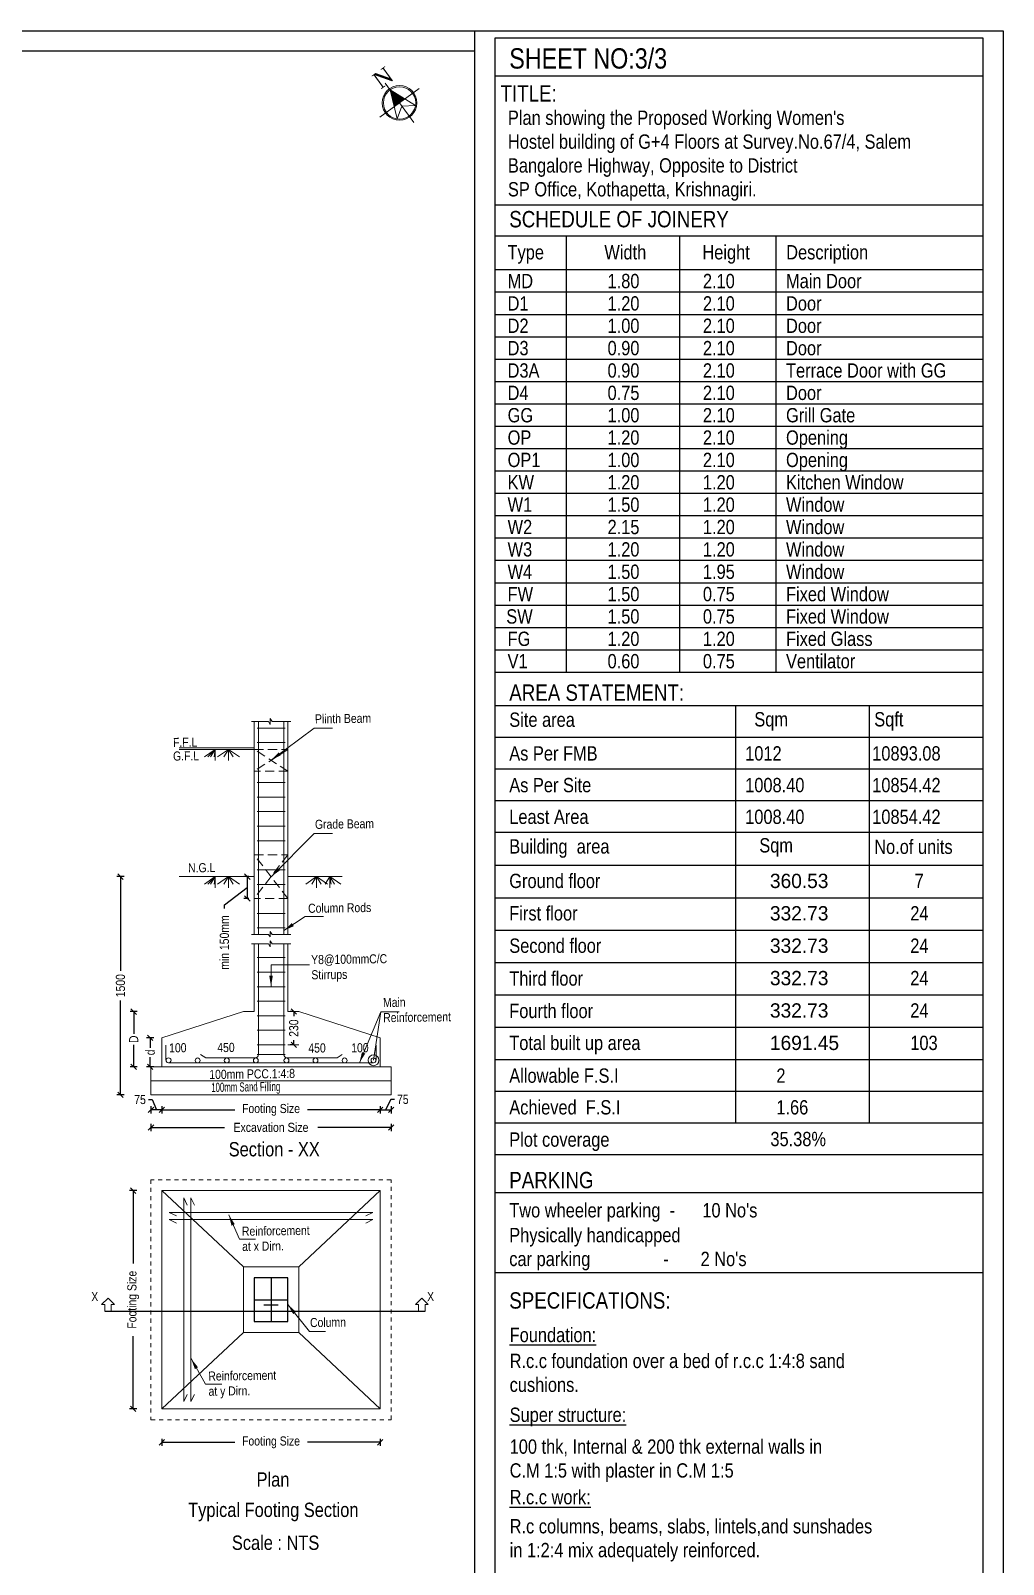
# Model space of a CAD drawing. Header units: metres. Extents: x -488 to 19274, y 1106 to 2071.
# Drawn here: x 19207.62 to 19231.42, y 1144.16 to 1181.7 of the extents above; entities that cross this region are included whole.
import ezdxf

# ---------------------------------------------------------------- set-up
doc = ezdxf.new("R2010")
doc.units = ezdxf.units.M
doc.header["$MEASUREMENT"] = 0
doc.linetypes.add('HIDDEN', pattern=[0.375, 0.25, -0.125])
for name, color, linetype, lineweight in [('Aroow', 254, 'Continuous', 5), ('coln', 3, 'Continuous', 25), ('Column Rod', 2, 'Continuous', 18), ('Dimenion', 24, 'Continuous', 13), ('Excavation', 32, 'HIDDEN', 13), ('Footing', 6, 'Continuous', 18), ('Footing Text Detail', 4, 'Continuous', 5), ('LOCATION_PLAN', 7, 'Continuous', 0), ('NORTH_DIRECTION', 7, 'Continuous', 0), ('plinth beam', 4, 'HIDDEN', 15), ('Slab rod', 2, 'Continuous', 15)]:
    doc.layers.add(name, color=color, linetype=linetype, lineweight=lineweight)
doc.layers.add('text', color=6, linetype='Continuous')
doc.styles.get("Standard").update_dxf_attribs({"font": 'swissc.ttf', "height": 0.23})
doc.styles.add('STYLE4', font='arial.ttf')
doc.styles.add('USA TEXT', font='GOTHIC.TTF', dxfattribs={"height": 0.5})
doc.dimstyles.new('Aroow', dxfattribs={"dimtxt": 7, "dimasz": 7, "dimexe": 4, "dimexo": 2, "dimgap": 0.5, "dimtad": 0, "dimtoh": 1, "dimdec": 4, "dimzin": 0, "dimdsep": 46, "dimlunit": 4, "dimtxsty": 'Standard', "dimblk": 'OBLIQUE', "dimcen": 0.09, "dimclrd": 8, "dimclre": 8, "dimclrt": 8, "dimadec": 0, "dimazin": 0, "dimtfac": 0.6, "dimtdec": 4, "dimtofl": 0, "dimtmove": 0, "dimatfit": 3, "dimfxl": 0, "dimtolj": 1, "dimtzin": 0, "dimlwd": -1, "dimlwe": -1, "dimarcsym": 0})
doc.dimstyles.new('ND small', dxfattribs={"dimtxt": 0.15, "dimasz": 0.2, "dimexe": 0.15, "dimexo": 0, "dimgap": 0.1, "dimtad": 1, "dimzin": 0, "dimdsep": 46, "dimtxsty": 'STYLE4', "dimblk": 'OBLIQUE', "dimcen": 0.09, "dimclrd": 14, "dimclre": 14, "dimclrt": 7, "dimadec": 1, "dimazin": 0, "dimtfac": 1, "dimtofl": 0, "dimtmove": 1, "dimatfit": 3, "dimfxl": 0, "dimtolj": 1, "dimtzin": 0, "dimarcsym": 0})

# ---------------------------------------------------------------- blocks, each defined once
blk = doc.blocks.new('_OBLIQUE')
at = {"color": 0, "linetype": 'ByBlock'}
blk.add_line((-0.5, -0.5), (0.5, 0.5), dxfattribs=at)
blk = doc.blocks.new('WW')
at = {"layer": 'Footing Text Detail', "linetype": 'ByBlock', "ltscale": 5}
for p, q in [((31590.76, -11654.99), (31586.85, -11658.9)), ((31586.85, -11658.9), (31590.76, -11654.99)), ((31588.8, -11658.9), (31586.85, -11658.9)), ((31588.8, -11662.81), (31588.8, -11658.9)), ((31594.67, -11658.9), (31590.76, -11654.99)), ((31592.71, -11662.81), (31592.71, -11658.9)), ((31592.71, -11658.9), (31594.67, -11658.9))]:
    blk.add_line(p, q, dxfattribs=at)
blk = doc.blocks.new('*D94')
at = {"layer": 'Defpoints', "color": 0}
for p in [(1.942, 1.051), (7.942, 1.051), (7.942, 0.129)]:
    blk.add_point(p, dxfattribs=at)
at = {"layer": 'Dimenion', "color": 14, "lineweight": -2}
for p, q in [((1.942, 0.229), (1.942, 0.029)), ((1.942, 0.129), (3.943, 0.129)), ((7.942, 0.129), (5.942, 0.129)), ((7.942, 0.229), (7.942, 0.029))]:
    blk.add_line(p, q, dxfattribs=at)
at = {"layer": 'Dimenion', "color": 14, "lineweight": -2, "xscale": 0.15, "yscale": 0.15, "zscale": 0.15, "rotation": 180}
blk.add_blockref('_OBLIQUE', (1.942, 0.129), dxfattribs=at)
at = {"layer": 'Dimenion', "color": 14, "lineweight": -2, "xscale": 0.15, "yscale": 0.15, "zscale": 0.15}
blk.add_blockref('_OBLIQUE', (7.942, 0.129), dxfattribs=at)
at = {"layer": 'Dimenion', "color": 3, "insert": (4.942, 0.129), "char_height": 0.25, "attachment_point": 5}
blk.add_mtext('\\A1;Footing Size', dxfattribs=at)
blk = doc.blocks.new('*D95')
at = {"layer": 'Defpoints', "color": 0}
for p in [(1.154, 7.051), (1.942, 7.051), (1.942, 1.051)]:
    blk.add_point(p, dxfattribs=at)
at = {"layer": 'Dimenion', "color": 14, "lineweight": -2}
for p, q in [((1.254, 7.051), (1.054, 7.051)), ((1.154, 7.051), (1.154, 5.05)), ((1.154, 1.051), (1.154, 3.052)), ((1.254, 1.051), (1.054, 1.051))]:
    blk.add_line(p, q, dxfattribs=at)
at = {"layer": 'Dimenion', "color": 14, "lineweight": -2, "xscale": 0.15, "yscale": 0.15, "zscale": 0.15}
for p, rotation in [((1.154, 7.051), 90), ((1.154, 1.051), 270)]:
    blk.add_blockref('_OBLIQUE', p, dxfattribs=dict(at, rotation=rotation))
at = {"layer": 'Dimenion', "color": 3, "insert": (1.154, 4.051), "char_height": 0.25, "attachment_point": 5, "rotation": 90}
blk.add_mtext('\\A1;Footing Size', dxfattribs=at)
blk = doc.blocks.new('*D96')
at = {"layer": 'Defpoints', "color": 0}
for p in [(5.568, 11.98), (5.702, 11.98), (5.702, 11.06)]:
    blk.add_point(p, dxfattribs=at)
at = {"layer": 'Dimenion', "color": 14, "lineweight": -2}
for p, q in [((5.568, 11.98), (5.468, 11.98)), ((5.568, 11.98), (5.568, 11.848)), ((5.568, 11.06), (5.468, 11.06)), ((5.568, 11.06), (5.568, 11.192))]:
    blk.add_line(p, q, dxfattribs=at)
at = {"layer": 'Dimenion', "color": 14, "lineweight": -2, "xscale": 0.15, "yscale": 0.15, "zscale": 0.15}
for p, rotation in [((5.568, 11.98), 90), ((5.568, 11.06), 270)]:
    blk.add_blockref('_OBLIQUE', p, dxfattribs=dict(at, rotation=rotation))
at = {"layer": 'Dimenion', "color": 3, "insert": (5.568, 11.52), "char_height": 0.25, "attachment_point": 5, "rotation": 90}
blk.add_mtext('\\A1;{230}', dxfattribs=at)
blk = doc.blocks.new('*D97')
at = {"layer": 'Defpoints', "color": 0}
for p in [(0.803, 15.686), (2.412, 15.686), (1.642, 9.688)]:
    blk.add_point(p, dxfattribs=at)
at = {"layer": 'Dimenion', "color": 14, "lineweight": -2}
for p, q in [((0.903, 15.686), (0.703, 15.686)), ((0.803, 15.686), (0.803, 13.098)), ((0.803, 9.688), (0.803, 12.276)), ((0.903, 9.688), (0.703, 9.688))]:
    blk.add_line(p, q, dxfattribs=at)
at = {"layer": 'Dimenion', "color": 14, "lineweight": -2, "xscale": 0.15, "yscale": 0.15, "zscale": 0.15}
for p, rotation in [((0.803, 15.686), 90), ((0.803, 9.688), 270)]:
    blk.add_blockref('_OBLIQUE', p, dxfattribs=dict(at, rotation=rotation))
at = {"layer": 'Dimenion', "color": 3, "insert": (0.803, 12.687), "char_height": 0.25, "attachment_point": 5, "rotation": 90}
blk.add_mtext('\\A1;{1500}', dxfattribs=at)
blk = doc.blocks.new('*D98')
at = {"layer": 'Defpoints', "color": 0}
for p in [(1.621, 11.253), (1.942, 11.253), (1.942, 10.453)]:
    blk.add_point(p, dxfattribs=at)
at = {"layer": 'Dimenion', "color": 14, "lineweight": -2}
for p, q in [((1.721, 11.253), (1.521, 11.253)), ((1.621, 11.253), (1.621, 10.982)), ((1.621, 10.453), (1.621, 10.725)), ((1.721, 10.453), (1.521, 10.453))]:
    blk.add_line(p, q, dxfattribs=at)
at = {"layer": 'Dimenion', "color": 14, "lineweight": -2, "xscale": 0.15, "yscale": 0.15, "zscale": 0.15}
for p, rotation in [((1.621, 11.253), 90), ((1.621, 10.453), 270)]:
    blk.add_blockref('_OBLIQUE', p, dxfattribs=dict(at, rotation=rotation))
at = {"layer": 'Dimenion', "color": 3, "insert": (1.621, 10.853), "char_height": 0.25, "attachment_point": 5, "rotation": 90}
blk.add_mtext('\\A1;d', dxfattribs=at)
blk = doc.blocks.new('*D99')
at = {"layer": 'Defpoints', "color": 0}
for p in [(1.166, 11.974), (4.482, 11.974), (1.942, 10.453)]:
    blk.add_point(p, dxfattribs=at)
at = {"layer": 'Dimenion', "color": 14, "lineweight": -2}
for p, q in [((1.266, 11.974), (1.066, 11.974)), ((1.166, 11.974), (1.166, 11.367)), ((1.166, 10.453), (1.166, 11.06)), ((1.266, 10.453), (1.066, 10.453))]:
    blk.add_line(p, q, dxfattribs=at)
at = {"layer": 'Dimenion', "color": 14, "lineweight": -2, "xscale": 0.15, "yscale": 0.15, "zscale": 0.15}
for p, rotation in [((1.166, 11.974), 90), ((1.166, 10.453), 270)]:
    blk.add_blockref('_OBLIQUE', p, dxfattribs=dict(at, rotation=rotation))
at = {"layer": 'Dimenion', "color": 3, "insert": (1.166, 11.214), "char_height": 0.25, "attachment_point": 5, "rotation": 90}
blk.add_mtext('\\A1;D', dxfattribs=at)
blk = doc.blocks.new('*D100')
at = {"layer": 'Defpoints', "color": 0}
for p in [(1.942, 10.453), (7.942, 10.453), (7.942, 9.272)]:
    blk.add_point(p, dxfattribs=at)
at = {"layer": 'Dimenion', "color": 14, "lineweight": -2}
for p, q in [((1.942, 9.372), (1.942, 9.172)), ((7.942, 9.372), (7.942, 9.172)), ((1.942, 9.272), (3.943, 9.272)), ((7.942, 9.272), (5.942, 9.272))]:
    blk.add_line(p, q, dxfattribs=at)
at = {"layer": 'Dimenion', "color": 14, "lineweight": -2, "xscale": 0.15, "yscale": 0.15, "zscale": 0.15, "rotation": 180}
blk.add_blockref('_OBLIQUE', (1.942, 9.272), dxfattribs=at)
at = {"layer": 'Dimenion', "color": 14, "lineweight": -2, "xscale": 0.15, "yscale": 0.15, "zscale": 0.15}
blk.add_blockref('_OBLIQUE', (7.942, 9.272), dxfattribs=at)
at = {"layer": 'Dimenion', "color": 3, "insert": (4.942, 9.272), "char_height": 0.25, "attachment_point": 5}
blk.add_mtext('\\A1;Footing Size', dxfattribs=at)
blk = doc.blocks.new('*D101')
at = {"layer": 'Defpoints', "color": 0}
for p in [(1.642, 9.688), (8.242, 9.688), (8.242, 8.789)]:
    blk.add_point(p, dxfattribs=at)
at = {"layer": 'Dimenion', "color": 14, "lineweight": -2}
for p, q in [((1.642, 8.889), (1.642, 8.689)), ((8.242, 8.889), (8.242, 8.689)), ((1.642, 8.789), (3.659, 8.789)), ((8.242, 8.789), (6.225, 8.789))]:
    blk.add_line(p, q, dxfattribs=at)
at = {"layer": 'Dimenion', "color": 14, "lineweight": -2, "xscale": 0.15, "yscale": 0.15, "zscale": 0.15, "rotation": 180}
blk.add_blockref('_OBLIQUE', (1.642, 8.789), dxfattribs=at)
at = {"layer": 'Dimenion', "color": 14, "lineweight": -2, "xscale": 0.15, "yscale": 0.15, "zscale": 0.15}
blk.add_blockref('_OBLIQUE', (8.242, 8.789), dxfattribs=at)
at = {"layer": 'Dimenion', "color": 3, "insert": (4.942, 8.789), "char_height": 0.25, "attachment_point": 5}
blk.add_mtext('\\A1;Excavation \\W1.1;S\\W1;ize', dxfattribs=at)
blk = doc.blocks.new('*D102')
at = {"layer": 'Defpoints', "color": 0}
for p in [(7.942, 10.453), (8.242, 10.453), (8.242, 9.272)]:
    blk.add_point(p, dxfattribs=at)
at = {"layer": 'Dimenion', "color": 14, "lineweight": -2}
for p, q in [((7.942, 9.372), (7.942, 9.172)), ((8.236, 9.56), (8.092, 9.272)), ((8.336, 9.56), (8.236, 9.56)), ((8.242, 9.372), (8.242, 9.172)), ((7.942, 9.272), (8.242, 9.272))]:
    blk.add_line(p, q, dxfattribs=at)
at = {"layer": 'Dimenion', "color": 14, "lineweight": -2, "xscale": 0.15, "yscale": 0.15, "zscale": 0.15, "rotation": 180}
blk.add_blockref('_OBLIQUE', (7.942, 9.272), dxfattribs=at)
at = {"layer": 'Dimenion', "color": 14, "lineweight": -2, "xscale": 0.15, "yscale": 0.15, "zscale": 0.15}
blk.add_blockref('_OBLIQUE', (8.242, 9.272), dxfattribs=at)
at = {"layer": 'Dimenion', "color": 3, "insert": (8.565, 9.56), "char_height": 0.25, "attachment_point": 5}
blk.add_mtext('\\A1;{75}', dxfattribs=at)
blk = doc.blocks.new('*D103')
at = {"layer": 'Defpoints', "color": 0}
for p in [(1.642, 10.453), (1.942, 10.453), (1.642, 9.272)]:
    blk.add_point(p, dxfattribs=at)
at = {"layer": 'Dimenion', "color": 14, "lineweight": -2}
for p, q in [((1.57, 9.555), (1.67, 9.555)), ((1.642, 9.372), (1.642, 9.172)), ((1.67, 9.555), (1.792, 9.272)), ((1.942, 9.372), (1.942, 9.172)), ((1.942, 9.272), (1.642, 9.272))]:
    blk.add_line(p, q, dxfattribs=at)
at = {"layer": 'Dimenion', "color": 14, "lineweight": -2, "xscale": 0.15, "yscale": 0.15, "zscale": 0.15, "rotation": 180}
blk.add_blockref('_OBLIQUE', (1.642, 9.272), dxfattribs=at)
at = {"layer": 'Dimenion', "color": 14, "lineweight": -2, "xscale": 0.15, "yscale": 0.15, "zscale": 0.15}
blk.add_blockref('_OBLIQUE', (1.942, 9.272), dxfattribs=at)
at = {"layer": 'Dimenion', "color": 3, "insert": (1.341, 9.555), "char_height": 0.25, "attachment_point": 5}
blk.add_mtext('\\A1;{75}', dxfattribs=at)
blk = doc.blocks.new('*D104')
at = {"layer": 'Defpoints', "color": 0}
for p in [(4.482, 15.686), (4.29, 15.087), (4.482, 15.087)]:
    blk.add_point(p, dxfattribs=at)
at = {"layer": 'Dimenion', "color": 14, "lineweight": -2}
for p, q in [((4.332, 15.686), (4.19, 15.686)), ((4.29, 15.686), (4.29, 15.087)), ((3.661, 14.914), (4.29, 15.386)), ((3.661, 14.814), (3.661, 14.914)), ((4.332, 15.087), (4.19, 15.087))]:
    blk.add_line(p, q, dxfattribs=at)
at = {"layer": 'Dimenion', "color": 14, "lineweight": -2, "xscale": 0.15, "yscale": 0.15, "zscale": 0.15}
for p, rotation in [((4.29, 15.686), 90), ((4.29, 15.087), 270)]:
    blk.add_blockref('_OBLIQUE', p, dxfattribs=dict(at, rotation=rotation))
at = {"layer": 'Dimenion', "color": 3, "insert": (3.661, 13.874), "char_height": 0.25, "attachment_point": 5, "rotation": 90}
blk.add_mtext('\\A1;{min 150mm}', dxfattribs=at)
blk = doc.blocks.new('zw$DE8')
at = {"color": 252, "ltscale": 0.5}
blk.add_line((0.373, 3.739), (9.176, 3.739), dxfattribs=at)
at = {"layer": 'coln', "color": 6, "ltscale": 0.5}
for p, q in [((4.942, 4.651), (4.942, 3.451)), ((4.482, 4.051), (5.402, 4.051))]:
    blk.add_line(p, q, dxfattribs=at)
at = {"layer": 'coln', "color": 2, "ltscale": 0.5}
blk.add_line((4.742, 3.911), (5.142, 3.911), dxfattribs=at)
at = {"layer": 'coln', "ltscale": 0.5}
blk.add_lwpolyline([(4.482, 3.451), (5.402, 3.451), (5.402, 4.651), (4.482, 4.651)], close=True, dxfattribs=at)
at = {"layer": 'Column Rod', "color": 251, "ltscale": 9}
for p, q in [((4.559, 19.774), (5.326, 19.774)), ((4.559, 19.374), (5.326, 19.374)), ((4.559, 18.274), (5.326, 18.274)), ((4.559, 17.874), (5.326, 17.874)), ((4.559, 17.474), (5.326, 17.474)), ((4.559, 17.074), (5.326, 17.074)), ((4.559, 16.674), (5.326, 16.674)), ((4.559, 15.874), (5.326, 15.874)), ((4.559, 15.474), (5.326, 15.474)), ((4.559, 14.674), (5.326, 14.674)), ((4.559, 14.274), (5.326, 14.274)), ((4.559, 13.46), (5.326, 13.46)), ((4.559, 13.06), (5.326, 13.06)), ((4.559, 12.66), (5.326, 12.66)), ((4.559, 12.26), (5.326, 12.26)), ((4.559, 11.86), (5.326, 11.86)), ((4.559, 11.46), (5.326, 11.46)), ((4.559, 11.06), (5.326, 11.06)), ((4.559, 10.795), (5.326, 10.795))]:
    blk.add_line(p, q, dxfattribs=at)
at = {"layer": 'Excavation', "linetype": 'ByBlock', "ltscale": 2}
for p, q in [((1.642, 10.453), (8.242, 10.453)), ((1.642, 10.453), (1.642, 9.688)), ((8.242, 10.453), (8.242, 9.688)), ((1.642, 10.071), (8.242, 10.071))]:
    blk.add_line(p, q, dxfattribs=at)
at = {"layer": 'Excavation', "linetype": 'Continuous', "ltscale": 3}
for p, q in [((8.242, 9.688), (8.242, 10.295)), ((1.642, 9.688), (8.242, 9.688))]:
    blk.add_line(p, q, dxfattribs=at)
at = {"layer": 'Excavation', "ltscale": 0.005}
blk.add_lwpolyline([(1.642, 0.751), (8.242, 0.751), (8.242, 7.351), (1.642, 7.351)], close=True, dxfattribs=at)
at = {"layer": 'Footing'}
for p, q in [((4.482, 19.953), (4.482, 15.686)), ((5.402, 19.953), (5.402, 14.095)), ((4.482, 19.225), (2.412, 19.225)), ((4.482, 19.186), (2.412, 19.186)), ((3.41, 19.186), (3.109, 18.978)), ((3.41, 19.186), (3.203, 18.978)), ((3.41, 19.186), (3.281, 18.978)), ((3.41, 19.186), (3.376, 18.978)), ((3.41, 19.186), (3.41, 18.877)), ((3.773, 19.186), (3.472, 18.978)), ((3.773, 19.186), (3.644, 18.978)), ((3.773, 19.186), (3.901, 18.978)), ((3.773, 19.186), (3.773, 18.877)), ((3.773, 19.186), (4.074, 18.978)), ((4.482, 15.686), (2.412, 15.686)), ((3.41, 15.686), (3.109, 15.478)), ((3.41, 15.686), (3.203, 15.478)), ((3.41, 15.686), (3.281, 15.478)), ((3.41, 15.686), (3.376, 15.478)), ((3.41, 15.686), (3.41, 15.377)), ((3.773, 15.686), (3.472, 15.478)), ((3.773, 15.686), (3.644, 15.478)), ((3.773, 15.686), (3.773, 15.377)), ((3.773, 15.686), (4.074, 15.478)), ((3.773, 15.686), (3.901, 15.478)), ((4.482, 15.686), (4.482, 14.095)), ((6.896, 15.686), (5.402, 15.686)), ((6.196, 15.686), (5.895, 15.478)), ((6.196, 15.686), (6.067, 15.478)), ((6.196, 15.686), (6.497, 15.478)), ((6.196, 15.686), (6.196, 15.377)), ((6.196, 15.686), (6.324, 15.478)), ((6.559, 15.686), (6.43, 15.478)), ((6.559, 15.686), (6.86, 15.478)), ((6.559, 15.686), (6.559, 15.377)), ((6.559, 15.686), (6.687, 15.478)), ((6.559, 15.686), (6.593, 15.478)), ((4.482, 13.835), (4.482, 11.974)), ((5.402, 13.835), (5.402, 11.98)), ((4.182, 11.974), (1.942, 11.253)), ((4.182, 11.974), (4.482, 11.974)), ((5.402, 11.98), (5.702, 11.98)), ((7.942, 11.253), (5.702, 11.98)), ((1.942, 11.253), (1.942, 10.453)), ((5.402, 11.06), (5.702, 11.06)), ((7.942, 11.253), (7.942, 10.453))]:
    blk.add_line(p, q, dxfattribs=at)
at = {"layer": 'Footing', "ltscale": 0.5}
for p, q in [((1.942, 7.051), (4.182, 4.951)), ((7.942, 7.051), (5.702, 4.951)), ((1.942, 1.051), (4.182, 3.151)), ((7.942, 1.051), (5.702, 3.151))]:
    blk.add_line(p, q, dxfattribs=at)
at = {"layer": 'Footing'}
for points in [[(5.482, 19.953), (4.976, 19.953), (4.917, 20.035), (4.917, 19.871), (4.87, 19.953), (4.402, 19.953)], [(5.482, 14.095), (4.976, 14.095), (4.917, 14.177), (4.917, 14.034), (4.87, 14.095), (4.402, 14.095)], [(5.482, 13.835), (4.976, 13.835), (4.917, 13.918), (4.917, 13.754), (4.87, 13.835), (4.402, 13.835)]]:
    blk.add_lwpolyline(points, dxfattribs=at)
at = {"layer": 'Footing', "ltscale": 0.5}
for points in [[(1.942, 1.051), (7.942, 1.051), (7.942, 7.051), (1.942, 7.051)], [(4.182, 3.151), (5.702, 3.151), (5.702, 4.951), (4.182, 4.951)]]:
    blk.add_lwpolyline(points, close=True, dxfattribs=at)
at = {"layer": 'plinth beam'}
for p, q in [((5.402, 19.186), (4.482, 18.587)), ((5.402, 18.587), (4.482, 19.186)), ((5.402, 16.286), (4.482, 15.087)), ((5.402, 15.087), (4.482, 16.286))]:
    blk.add_line(p, q, dxfattribs=at)
for points in [[(4.482, 19.186), (5.402, 19.186), (5.402, 18.587), (4.482, 18.587)], [(4.482, 16.286), (5.402, 16.286), (5.402, 15.087), (4.482, 15.087)]]:
    blk.add_lwpolyline(points, close=True, dxfattribs=at)
at = {"layer": 'Slab rod', "color": 2, "linetype": 'ByBlock', "ltscale": 2}
for p, q in [((4.594, 19.953), (4.594, 14.095)), ((5.291, 19.953), (5.291, 14.095)), ((4.594, 13.835), (4.594, 10.793)), ((5.291, 13.835), (5.291, 10.773)), ((2.054, 11.053), (2.054, 10.645)), ((2.134, 10.565), (7.751, 10.565)), ((3.147, 10.7), (3.006, 10.797)), ((6.758, 10.7), (5.387, 10.7)), ((6.758, 10.7), (6.899, 10.797))]:
    blk.add_line(p, q, dxfattribs=at)
at = {"layer": 'Slab rod', "color": 2, "ltscale": 9}
for p, q in [((7.831, 11.053), (7.831, 10.645)), ((3.147, 10.7), (4.498, 10.7))]:
    blk.add_line(p, q, dxfattribs=at)
at = {"layer": 'Slab rod', "color": 2, "linetype": 'ByBlock', "ltscale": 5}
for p, q in [((2.542, 6.851), (2.542, 1.251)), ((2.635, 6.655), (2.542, 6.851)), ((2.741, 6.851), (2.741, 1.251)), ((2.834, 6.655), (2.741, 6.851)), ((7.742, 6.452), (2.142, 6.452)), ((2.339, 6.358), (2.142, 6.452)), ((7.546, 6.358), (7.742, 6.452)), ((7.742, 6.253), (2.142, 6.253)), ((2.339, 6.159), (2.142, 6.253)), ((7.546, 6.159), (7.742, 6.253)), ((2.635, 1.447), (2.542, 1.251)), ((2.834, 1.447), (2.741, 1.251))]:
    blk.add_line(p, q, dxfattribs=at)
at = {"layer": 'Slab rod', "color": 2, "linetype": 'ByBlock', "ltscale": 2}
for centre in [(2.125, 10.636), (2.925, 10.632), (3.725, 10.632), (4.525, 10.632), (5.365, 10.632), (6.165, 10.632), (6.965, 10.632), (7.76, 10.636)]:
    blk.add_circle(centre, 0.0673, dxfattribs=at)
for centre, radius, start, end in [((2.134, 10.645), 0.08, 180, 270), ((5.387, 10.795), 0.0958, 180, 270), ((7.751, 10.645), 0.08, 270, 0)]:
    blk.add_arc(centre, radius, start, end, dxfattribs=at)
at = {"layer": 'Slab rod', "color": 2, "ltscale": 9}
blk.add_arc((4.498, 10.795), 0.0958, 270, 0, dxfattribs=at)
at = {"layer": 'Footing Text Detail', "color": 252, "ltscale": 2, "xscale": 0.0455441860461608, "yscale": 0.0455441860461608, "zscale": 0.0455441860461608}
for p in [(-1438.314, 534.912), (-1429.688, 534.912)]:
    blk.add_blockref('WW', p, dxfattribs=at)
at = {"layer": 'text'}
for p in [(0.002, 4.011), (9.235, 4.011)]:
    blk.add_text('X', height=0.25, rotation=0.7588, dxfattribs=at).set_placement(p)
at = {"layer": 'text', "char_height": 0.25, "width": 4.86087, "attachment_point": 1, "rotation": 0.7588}
for s, insert in [('Plinth Beam', (6.148, 20.149)), ('F.F.L', (2.246, 19.502)), ('{G.F.L}', (2.246, 19.127)), ('Grade Beam', (6.148, 17.249)), ('N.G.L', (2.66, 16.052)), ('Column Rods', (5.96, 14.941)), ('Y8@100mmC/C\\PStirrups', (6.044, 13.528)), ('Main \\PReinforcement', (8.019, 12.35)), ('100', (2.139, 11.102)), ('450', (3.462, 11.109)), ('450', (5.966, 11.096)), ('100', (7.145, 11.102)), ('100mm PCC.1:4:8', (3.243, 10.369)), ('{\\W0.75;100mm Sand Filling}', (3.296, 10.016)), ('Reinforcement \\Pat x Dirn.', (4.14, 6.059)), ('Column', (6.013, 3.548)), ('Reinforcement \\Pat y Dirn.', (3.217, 2.076))]:
    blk.add_mtext(s, dxfattribs=dict(at, insert=insert))
at = {"layer": 'Dimenion'}
for base, p1, p2, text, picture, middle in [((0.803, 15.686), (1.642, 9.688), (2.412, 15.686), '{1500}', '*D97', (0.803, 12.687)), ((1.166, 11.974), (1.942, 10.453), (4.482, 11.974), 'D', '*D99', (1.166, 11.214)), ((1.154, 7.051), (1.942, 1.051), (1.942, 7.051), 'Footing Size', '*D95', (1.154, 4.051))]:
    dim = blk.add_linear_dim(base=base, p1=p1, p2=p2, angle=90, text=text, dimstyle='ND small', override={"dimtxt": 0.25, "dimasz": 0.15, "dimexe": 0.1, "dimexo": 0.15, "dimgap": 0.05, "dimtad": 0, "dimpost": '\\X', "dimtxsty": 'Standard', "dimblk": 'OBLIQUE', "dimclrt": 3, "dimfxl": 0.1, "dimarcsym": 1}, dxfattribs=at)
    dim.commit()
    dim.dimension.update_dxf_attribs({"geometry": picture, "text_midpoint": middle})
for base, p1, p2, text, picture, middle in [((4.29, 15.087), (4.482, 15.686), (4.482, 15.087), '{min 150mm}', '*D104', (3.661, 14.764)), ((5.568, 11.98), (5.702, 11.06), (5.702, 11.98), '{230}', '*D96', (5.568, 11.52)), ((1.621, 11.253), (1.942, 10.453), (1.942, 11.253), 'd', '*D98', (1.621, 10.853))]:
    dim = blk.add_linear_dim(base=base, p1=p1, p2=p2, angle=90, text=text, dimstyle='ND small', override={"dimtxt": 0.25, "dimasz": 0.15, "dimexe": 0.1, "dimexo": 0.15, "dimgap": 0.05, "dimtad": 0, "dimpost": '\\X', "dimtxsty": 'Standard', "dimblk": 'OBLIQUE', "dimclrt": 3, "dimfxl": 0.1, "dimarcsym": 1}, dxfattribs=at)
    dim.commit()
    dim.dimension.update_dxf_attribs({"geometry": picture, "text_midpoint": middle, "dimtype": 128})
for base, p1, p2, picture, middle in [((1.642, 9.272), (1.942, 10.453), (1.642, 10.453), '*D103', (1.52, 9.555)), ((8.242, 9.272), (7.942, 10.453), (8.242, 10.453), '*D102', (8.386, 9.56))]:
    dim = blk.add_linear_dim(base=base, p1=p1, p2=p2, text='{75}', dimstyle='ND small', override={"dimtxt": 0.25, "dimasz": 0.15, "dimexe": 0.1, "dimexo": 0.15, "dimgap": 0.05, "dimtad": 0, "dimpost": '\\X', "dimtxsty": 'Standard', "dimblk": 'OBLIQUE', "dimclrt": 3, "dimfxl": 0.1, "dimarcsym": 1}, dxfattribs=at)
    dim.commit()
    dim.dimension.update_dxf_attribs({"geometry": picture, "text_midpoint": middle, "dimtype": 128})
for base, p1, p2, text, picture, middle in [((7.942, 9.272), (1.942, 10.453), (7.942, 10.453), 'Footing Size', '*D100', (4.942, 9.272)), ((8.242, 8.789), (1.642, 9.688), (8.242, 9.688), 'Excavation \\W1.1;S\\W1;ize', '*D101', (4.942, 8.789)), ((7.942, 0.129), (1.942, 1.051), (7.942, 1.051), 'Footing Size', '*D94', (4.942, 0.129))]:
    dim = blk.add_linear_dim(base=base, p1=p1, p2=p2, text=text, dimstyle='ND small', override={"dimtxt": 0.25, "dimasz": 0.15, "dimexe": 0.1, "dimexo": 0.15, "dimgap": 0.05, "dimtad": 0, "dimpost": '\\X', "dimtxsty": 'Standard', "dimblk": 'OBLIQUE', "dimclrt": 3, "dimfxl": 0.1, "dimarcsym": 1}, dxfattribs=at)
    dim.commit()
    dim.dimension.update_dxf_attribs({"geometry": picture, "text_midpoint": middle})
at = {"layer": 'Aroow', "ltscale": 100}
for points, override in [([(4.942, 18.886), (6.128, 19.77), (6.633, 19.77)], {"dimasz": 0.3}), ([(4.942, 15.682), (6.128, 16.87), (6.633, 16.87)], {"dimasz": 0.3}), ([(5.291, 14.203), (5.884, 14.591), (6.389, 14.591)], {"dimasz": 0.3}), ([(4.942, 12.66), (4.942, 13.26), (5.995, 13.26)], {"dimasz": 0.3}), ([(7.371, 10.565), (7.964, 11.965), (8.469, 11.965)], {"dimasz": 0.3}), ([(7.76, 10.636), (7.964, 11.965), (8.469, 11.965)], {"dimasz": 0.3, "dimldrblk": 'Origin'}), ([(3.781, 6.383), (4.071, 5.715), (4.517, 5.715)], {"dimasz": 0.3}), ([(5.402, 3.921), (5.997, 3.18), (6.443, 3.18)], {"dimasz": 0.3}), ([(2.745, 2.43), (3.14, 1.725), (3.586, 1.725)], {"dimasz": 0.3})]:
    blk.add_leader(points, dimstyle='Aroow', override=override, dxfattribs=at)

msp = doc.modelspace()

# ---------------------------------------------------------------- hatches: boundary and pattern name
at = {"layer": 'NORTH_DIRECTION'}
h = msp.add_hatch(color=7, dxfattribs=at)
h.paths.add_polyline_path([(19216.77575, 1180.03029), (19216.64317, 1179.93369), (19216.40995, 1180.25376)])
h.paths.add_polyline_path([(19216.64317, 1179.93369), (19216.51059, 1179.83708), (19216.40995, 1180.25376)])

# ---------------------------------------------------------------- linework, layer by layer
for p, q in [((19218.48338, 1106.93744), (19218.48338, 1181.70198)), ((19218.98079, 1181.52553), (19230.91869, 1181.52553)), ((19218.98079, 1106.93744), (19218.98079, 1181.52553)), ((19218.98079, 1180.59992), (19230.91869, 1180.59992)), ((19218.98079, 1177.44003), (19230.91869, 1177.44003)), ((19218.98079, 1176.6793), (19230.91869, 1176.6793)), ((19220.73168, 1166.00198), (19220.73168, 1176.6793)), ((19223.49949, 1166.00198), (19223.49949, 1176.6793)), ((19225.85548, 1166.00198), (19225.85548, 1176.6793)), ((19218.98079, 1175.85359), (19230.91869, 1175.85359)), ((19218.98079, 1175.30628), (19230.91869, 1175.30628)), ((19218.98079, 1174.75897), (19230.91869, 1174.75897)), ((19218.98079, 1174.21166), (19230.91869, 1174.21166)), ((19218.98079, 1173.66435), (19230.91869, 1173.66435)), ((19218.98079, 1173.11703), (19230.91869, 1173.11703)), ((19218.98079, 1172.56972), (19230.91869, 1172.56972)), ((19218.98079, 1172.02241), (19230.91869, 1172.02241)), ((19218.98079, 1171.4751), (19230.91869, 1171.4751)), ((19218.98079, 1170.92779), (19230.91869, 1170.92779)), ((19218.98079, 1170.38047), (19230.91869, 1170.38047)), ((19218.98079, 1169.83316), (19230.91869, 1169.83316)), ((19218.98079, 1169.28585), (19230.91869, 1169.28585)), ((19218.98079, 1168.73854), (19230.91869, 1168.73854)), ((19218.98079, 1168.19122), (19230.91869, 1168.19122)), ((19218.98079, 1167.64391), (19230.91869, 1167.64391)), ((19218.98079, 1167.0966), (19230.91869, 1167.0966)), ((19218.98079, 1166.54929), (19230.91869, 1166.54929)), ((19218.98079, 1166.00198), (19230.91869, 1166.00198)), ((19218.98079, 1165.18697), (19230.91869, 1165.18697)), ((19224.8625, 1165.18697), (19224.8625, 1161.30715)), ((19228.13638, 1165.18697), (19228.13638, 1161.30715)), ((19218.98079, 1164.411), (19230.91869, 1164.411)), ((19218.98079, 1163.63504), (19230.91869, 1163.63504)), ((19218.98079, 1162.85908), (19230.91869, 1162.85908)), ((19218.98079, 1162.85908), (19230.91869, 1162.85908)), ((19218.98079, 1162.85908), (19230.91869, 1162.85908)), ((19224.8625, 1162.85908), (19224.8625, 1154.97221)), ((19228.13638, 1162.85908), (19228.13638, 1154.97221)), ((19218.98079, 1162.08311), (19230.91869, 1162.08311)), ((19218.98079, 1161.27325), (19230.91869, 1161.27325)), ((19218.98079, 1160.48034), (19230.91869, 1160.48034)), ((19218.98079, 1159.68743), (19230.91869, 1159.68743)), ((19218.98079, 1158.89452), (19230.91869, 1158.89452)), ((19218.98079, 1158.10161), (19230.91869, 1158.10161)), ((19218.98079, 1157.3087), (19230.91869, 1157.3087)), ((19218.98079, 1156.52414), (19230.91869, 1156.52414)), ((19218.98079, 1155.74818), (19230.91869, 1155.74818)), ((19218.98079, 1154.97221), (19230.91869, 1154.97221)), ((19218.98079, 1154.19625), (19230.91869, 1154.19625)), ((19218.98079, 1153.26795), (19230.91869, 1153.26795)), ((19218.98079, 1151.30894), (19230.91869, 1151.30894))]:
    msp.add_line(p, q)
msp.add_lwpolyline([(19087.0003, 1106.44003), (19087.0003, 1181.70198), (19231.41611, 1181.70198), (19231.41611, 1106.44003), (19087.0003, 1106.44003)])
at = {"layer": 'LOCATION_PLAN', "color": 7, "lineweight": -2}
msp.add_lwpolyline([(19230.91869, 1181.52553), (19230.91869, 1106.93744), (19087.49771, 1106.93744), (19087.49771, 1181.20457), (19218.48338, 1181.20457)], dxfattribs=at)
at = {"layer": 'NORTH_DIRECTION', "color": 7}
for p, q in [((19217.12329, 1180.28353, 0.72958), (19216.16306, 1179.58385, 0.72958)), ((19216.29333, 1180.4138, 0.72958), (19216.99301, 1179.45357, 0.72958))]:
    msp.add_line(p, q, dxfattribs=at)
at = {"layer": 'NORTH_DIRECTION', "color": 7, "elevation": 0.72958}
msp.add_lwpolyline([(19216.70148, 1179.85367), (19216.58176, 1179.54245), (19216.40995, 1180.25376), (19217.03441, 1179.87228), (19216.70148, 1179.85367)], dxfattribs=at)
at = {"layer": 'NORTH_DIRECTION', "color": 7}
for radius in [0.42432, 0.39603]:
    msp.add_circle((19216.64317, 1179.93369, 0.72958), radius, dxfattribs=at)

# ---------------------------------------------------------------- block references
at = {"xscale": 0.89, "yscale": 0.89, "zscale": 0.89}
msp.add_blockref('zw$DE8', (19209.10033, 1147.03527), dxfattribs=at)

# ---------------------------------------------------------------- texts
at = {"attachment_point": 1}
for s, insert, char_height, width in [('SHEET NO:3/3', (19219.3279, 1181.2717), 0.4974127, 4.9691301), ('TITLE:', (19219.11472, 1180.3665), 0.40004, 6.9055605), ("Plan showing the Proposed Working Women's\\PHostel building of G+4 Floors at Survey.No.67/4, Salem Bangalore Highway, Opposite to District \\PSP Office, Kothapetta, Krishnagiri.", (19219.29498, 1179.74582), 0.350035, 11.2812254), ('SCHEDULE OF JOINERY', (19219.3279, 1177.28847), 0.40004, 6.9055605), ('Type', (19219.28513, 1176.4539), 0.350035, 11.2812254), ('Width', (19221.65458, 1176.4539), 0.350035, 11.2812254), ('Height', (19224.05343, 1176.4539), 0.350035, 11.2812254), ('Description', (19226.10393, 1176.4539), 0.350035, 11.2812254), ('MD', (19219.28744, 1175.74922), 0.350035, 11.2812254), ('1.80', (19221.73285, 1175.74922), 0.350035, 11.2812254), ('2.10', (19224.0659, 1175.74922), 0.350035, 11.2812254), ('Main Door', (19226.09929, 1175.74922), 0.350035, 11.2812254), ('D1', (19219.28744, 1175.2019), 0.350035, 11.2812254), ('1.20', (19221.73285, 1175.2019), 0.350035, 11.2812254), ('2.10', (19224.0659, 1175.2019), 0.350035, 11.2812254), ('Door', (19226.09929, 1175.2019), 0.350035, 11.2812254), ('D2', (19219.28744, 1174.65459), 0.350035, 11.2812254), ('1.00', (19221.73285, 1174.65459), 0.350035, 11.2812254), ('2.10', (19224.0659, 1174.65459), 0.350035, 11.2812254), ('Door', (19226.09929, 1174.65459), 0.350035, 11.2812254), ('D3', (19219.28744, 1174.10728), 0.350035, 11.2812254), ('0.90', (19221.73285, 1174.10728), 0.350035, 11.2812254), ('2.10', (19224.0659, 1174.10728), 0.350035, 11.2812254), ('Door', (19226.09929, 1174.10728), 0.350035, 11.2812254), ('D3A', (19219.28744, 1173.55997), 0.350035, 11.2812254), ('0.90', (19221.73285, 1173.55997), 0.350035, 11.2812254), ('2.10', (19224.0659, 1173.55997), 0.350035, 11.2812254), ('Terrace Door with GG', (19226.09929, 1173.55997), 0.350035, 11.2812254), ('D4', (19219.28744, 1173.01265), 0.350035, 11.2812254), ('0.75', (19221.73285, 1173.01265), 0.350035, 11.2812254), ('2.10', (19224.0659, 1173.01265), 0.350035, 11.2812254), ('Door', (19226.09929, 1173.01265), 0.350035, 11.2812254), ('GG', (19219.28744, 1172.46534), 0.350035, 11.2812254), ('1.00', (19221.73285, 1172.46534), 0.350035, 11.2812254), ('2.10', (19224.0659, 1172.46534), 0.350035, 11.2812254), ('Grill Gate', (19226.09929, 1172.46534), 0.350035, 11.2812254), ('Opening', (19226.09929, 1171.91803), 0.350035, 11.2812254), ('OP', (19219.28744, 1171.91803), 0.350035, 11.2812254), ('1.20', (19221.73285, 1171.91803), 0.350035, 11.2812254), ('2.10', (19224.0659, 1171.91803), 0.350035, 11.2812254), ('OP1', (19219.28744, 1171.37072), 0.350035, 11.2812254), ('1.00', (19221.73285, 1171.37072), 0.350035, 11.2812254), ('2.10', (19224.0659, 1171.37072), 0.350035, 11.2812254), ('Opening', (19226.09929, 1171.37072), 0.350035, 11.2812254), ('KW', (19219.28744, 1170.82341), 0.350035, 11.2812254), ('1.20', (19221.73285, 1170.82341), 0.350035, 11.2812254), ('1.20', (19224.0659, 1170.82341), 0.350035, 11.2812254), ('Kitchen Window', (19226.09929, 1170.82341), 0.350035, 11.2812254), ('W1', (19219.28744, 1170.27609), 0.350035, 11.2812254), ('1.50', (19221.73285, 1170.27609), 0.350035, 11.2812254), ('1.20', (19224.0659, 1170.27609), 0.350035, 11.2812254), ('Window', (19226.09929, 1170.27609), 0.350035, 11.2812254), ('W2', (19219.28744, 1169.72878), 0.350035, 11.2812254), ('2.15', (19221.73285, 1169.72878), 0.350035, 11.2812254), ('1.20', (19224.0659, 1169.72878), 0.350035, 11.2812254), ('Window', (19226.09929, 1169.72878), 0.350035, 11.2812254), ('W3', (19219.28744, 1169.18147), 0.350035, 11.2812254), ('1.20', (19221.73285, 1169.18147), 0.350035, 11.2812254), ('1.20', (19224.0659, 1169.18147), 0.350035, 11.2812254), ('Window', (19226.09929, 1169.18147), 0.350035, 11.2812254), ('W4', (19219.28744, 1168.63416), 0.350035, 11.2812254), ('1.50', (19221.73285, 1168.63416), 0.350035, 11.2812254), ('1.95', (19224.0659, 1168.63416), 0.350035, 11.2812254), ('Window', (19226.09929, 1168.63416), 0.350035, 11.2812254), ('FW', (19219.28744, 1168.08684), 0.350035, 11.2812254), ('1.50', (19221.73285, 1168.08684), 0.350035, 11.2812254), ('0.75', (19224.0659, 1168.08684), 0.350035, 11.2812254), ('Fixed Window', (19226.09929, 1168.08684), 0.350035, 11.2812254), ('SW', (19219.25524, 1167.53953), 0.350035, 11.2812254), ('1.50', (19221.73285, 1167.53953), 0.350035, 11.2812254), ('0.75', (19224.0659, 1167.53953), 0.350035, 11.2812254), ('Fixed Window', (19226.09929, 1167.53953), 0.350035, 11.2812254), ('FG', (19219.28744, 1166.99222), 0.350035, 11.2812254), ('1.20', (19221.73285, 1166.99222), 0.350035, 11.2812254), ('1.20', (19224.0659, 1166.99222), 0.350035, 11.2812254), ('Fixed Glass', (19226.09929, 1166.99222), 0.350035, 11.2812254), ('V1', (19219.28744, 1166.44491), 0.350035, 11.2812254), ('0.60', (19221.73285, 1166.44491), 0.350035, 11.2812254), ('0.75', (19224.0659, 1166.44491), 0.350035, 11.2812254), ('Ventilator', (19226.09929, 1166.44491), 0.350035, 11.2812254), ('AREA STATEMENT:', (19219.3279, 1165.70066), 0.40004, 6.2703166), ('Site area', (19219.3279, 1165.01248), 0.350035, 6.9055605), ('Sqm', (19225.32383, 1165.02273), 0.350035, 6.9055605), ('Sqft', (19228.25798, 1165.02273), 0.350035, 6.9055605), ('As Per FMB', (19219.3279, 1164.18772), 0.350035, 6.9055605), ('1012', (19225.10047, 1164.18772), 0.350035, 6.9055605), ('10893.08', (19228.20898, 1164.18772), 0.350035, 6.9055605), ('As Per Site ', (19219.3279, 1163.41175), 0.350035, 6.9055605), ('1008.40', (19225.10047, 1163.41175), 0.350035, 6.9055605), ('10854.42', (19228.20898, 1163.41175), 0.350035, 6.9055605), ('Least Area', (19219.3279, 1162.63579), 0.350035, 6.9055605), ('1008.40', (19225.10047, 1162.63579), 0.350035, 6.9055605), ('10854.42', (19228.20898, 1162.63579), 0.350035, 6.9055605), ('Building  area', (19219.3279, 1161.91145), 0.350035, 6.9055605), ('Sqm', (19225.44542, 1161.93726), 0.350035, 6.9055605), ('No.of units', (19228.25798, 1161.90193), 0.350035, 6.9055605), ('Ground floor ', (19219.3279, 1161.06691), 0.350035, 6.9055605), ('{\\fHeebo|b0|i0|c0|p34;360.53}', (19225.70556, 1161.06691), 0.35, 6.9055605), ('7', (19229.24497, 1161.06691), 0.35, 6.9055605), ('First floor ', (19219.3279, 1160.274), 0.350035, 6.9055605), ('{\\fHeebo|b0|i0|c0|p34;332.73}', (19225.70556, 1160.274), 0.35, 6.9055605), ('24', (19229.14004, 1160.274), 0.35, 6.9055605), ('Second floor ', (19219.3279, 1159.48109), 0.350035, 6.9055605), ('{\\fHeebo|b0|i0|c0|p34;332.73}', (19225.70556, 1159.48109), 0.35, 6.9055605), ('24', (19229.14004, 1159.48109), 0.35, 6.9055605), ('Third floor ', (19219.3279, 1158.67793), 0.350035, 6.9055605), ('{\\fHeebo|b0|i0|c0|p34;332.73}', (19225.70556, 1158.68818), 0.35, 6.9055605), ('24', (19229.14004, 1158.68818), 0.350035, 6.9055605), ('Fourth floor ', (19219.3279, 1157.88502), 0.350035, 6.9055605), ('{\\fHeebo|b0|i0|c0|p34;332.73}', (19225.70556, 1157.89527), 0.35, 6.9055605), ('24', (19229.14004, 1157.89527), 0.350035, 6.9055605), ('Total built up area', (19219.3279, 1157.10236), 0.350035, 6.9055605), ('{\\fHeebo|b0|i0|c0|p34;1691.45}', (19225.70556, 1157.10236), 0.35, 6.9055605), ('103', (19229.14004, 1157.10236), 0.350035, 6.9055605), ('Allowable F.S.I', (19219.3279, 1156.30085), 0.350035, 6.9055605), ('2', (19225.86329, 1156.30085), 0.35004, 6.9055605), ('Achieved  F.S.I ', (19219.3279, 1155.52489), 0.350035, 6.9055605), ('1.66', (19225.86329, 1155.52489), 0.350035, 6.9055605), ('Plot coverage', (19219.3279, 1154.73609), 0.350035, 6.9055605), ('35.38%', (19225.71769, 1154.74892), 0.350035, 6.9055605), ('Section - XX', (19212.46306, 1154.4993), 0.35, 18.7154169), ('PARKING', (19219.3279, 1153.76895), 0.40004, 6.2703166), ("Two wheeler parking  -      10 No's", (19219.3279, 1153.00518), 0.350035, 8.998531), ("Physically handicapped \\Pcar parking                -       2 No's", (19219.3279, 1152.39784), 0.350035, 8.998531), ('SPECIFICATIONS:', (19219.3279, 1150.8228), 0.40004, 12.6467577), ('{\\LFoundation:}', (19219.33717, 1149.95378), 0.350035, 8.998531), ('R.c.c foundation over a bed of r.c.c 1:4:8 sand \\Pcushions.', (19219.33717, 1149.31873), 0.350035, 11.1050627), ('{\\LSuper structure:}', (19219.33717, 1147.99976), 0.350035, 8.998531), ('100 thk, Internal & 200 thk external walls in\\PC.M 1:5 with plaster in C.M 1:5', (19219.33717, 1147.22074), 0.350035, 10.2637892), ('Plan', (19213.14543, 1146.41632), 0.35, 18.7154169), ('Typical Footing Section', (19211.4709, 1145.67307), 0.35, 18.7154169), ('{\\LR.c.c work:}', (19219.33717, 1145.98504), 0.350035, 8.998531), ('R.c columns, beams, slabs, lintels,and sunshades\\Pin 1:2:4 mix adequately reinforced.', (19219.33717, 1145.27174), 0.350035, 8.998531), ('Scale : NTS', (19212.54086, 1144.86804), 0.35, 18.7154169)]:
    msp.add_mtext(s, dxfattribs=dict(at, insert=insert, char_height=char_height, width=width))
at = {"layer": 'NORTH_DIRECTION', "color": 7, "insert": (19215.94294, 1180.58445, 0.72958), "char_height": 0.4034302, "attachment_point": 1, "rotation": 36.079196, "style": 'USA TEXT'}
msp.add_mtext_dynamic_manual_height_columns('{\\Ftimes|c0;N}', width=0.1647674, gutter_width=0.28486, heights=[0], dxfattribs=at)

doc.saveas('drawing.dxf')
